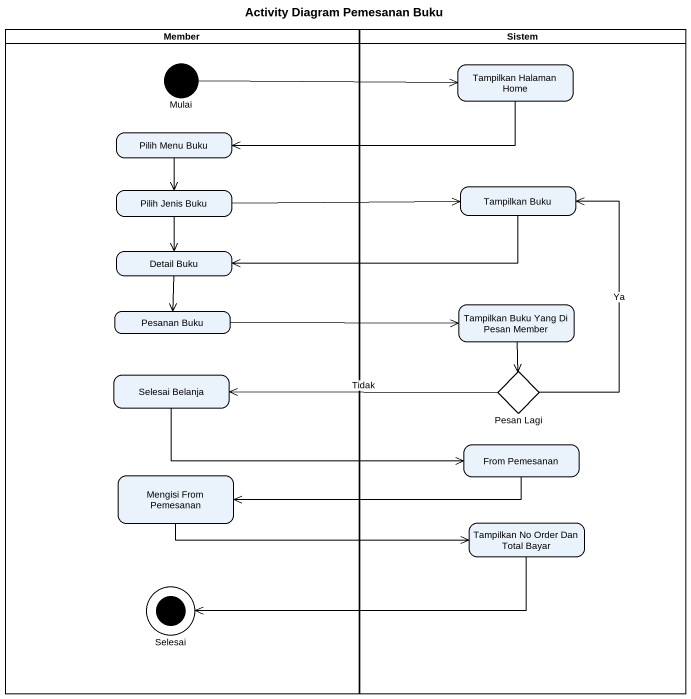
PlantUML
@startuml
title Activity Diagram Pemesanan Buku
hide empty description
state Member <<partition>> {
  state Mulai <<start>>
  state "Pilih Menu Buku" as Pilih_Menu_Buku
  state "Pilih Jenis Buku" as Pilih_Jenis_Buku
  state "Detail Buku" as Detail_Buku
  state "Pesanan Buku" as Pesanan_Buku
  state "Selesai Belanja" as Selesai_Belanja
  state "Mengisi From Pemesanan" as Mengisi_From_Pemesanan
  state Selesai <<end>>
}
state Sistem <<partition>> {
  state "Tampilkan Halaman Home" as Tampilkan_Halaman_Home
  state "Tampilkan Buku" as Tampilkan_Buku
  state "Tampilkan Buku Yang Di Pesan Member" as Tampilkan_Buku_Yang_Di
  state "Pesan Lagi" as Pesan_Lagi <<choice>>
  state "From Pemesanan" as From_Pemesanan
  state "Tampilkan No Order Dan Total Bayar" as Tampilkan_No_Order_Dan
}
Mulai -right-> Tampilkan_Halaman_Home
Tampilkan_Halaman_Home -left-> Pilih_Menu_Buku
Pilih_Menu_Buku --> Pilih_Jenis_Buku
Tampilkan_Buku -left-> Detail_Buku
Pilih_Jenis_Buku -right-> Tampilkan_Buku
Pilih_Jenis_Buku --> Detail_Buku
Detail_Buku --> Pesanan_Buku
Pesanan_Buku -right-> Tampilkan_Buku_Yang_Di
Tampilkan_Buku_Yang_Di --> Pesan_Lagi
Selesai_Belanja -right-> From_Pemesanan
Pesan_Lagi -up-> Tampilkan_Buku : Ya
Pesan_Lagi -left-> Selesai_Belanja : Tidak
From_Pemesanan -left-> Mengisi_From_Pemesanan
Mengisi_From_Pemesanan -right-> Tampilkan_No_Order_Dan
Tampilkan_No_Order_Dan -left-> Selesai
@enduml
